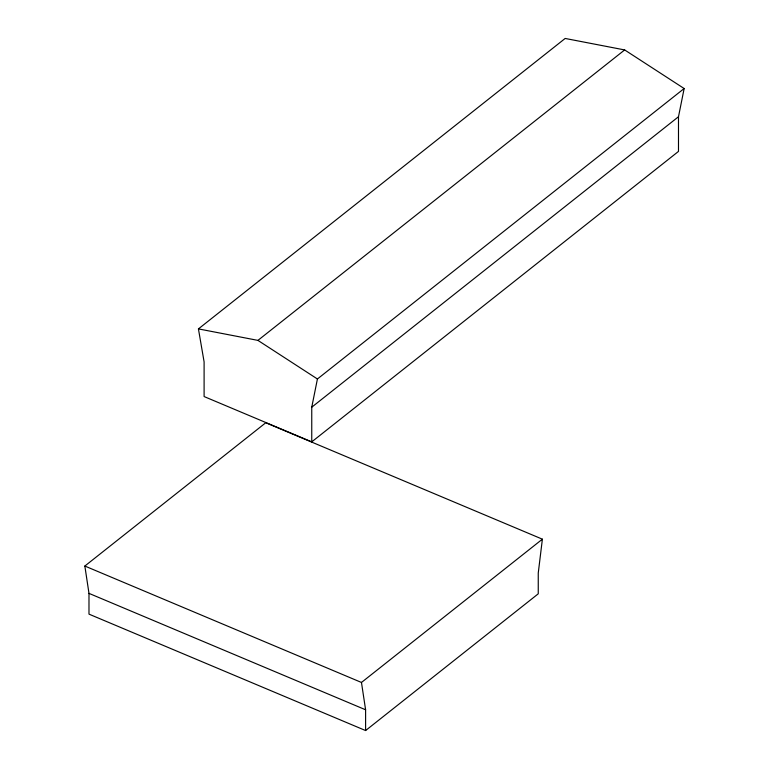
<?xml version="1.0" encoding="UTF-8"?>
<svg xmlns="http://www.w3.org/2000/svg" width="769" height="769" viewBox="0 0 769 769"><rect width="100%" height="100%" fill="white"/><g stroke="black" fill="none" stroke-linecap="round" stroke-linejoin="round"><path stroke-width="1.15" d="M542.385 539.175L538.252 573.049L538.252 593.812L365.602 730.55L88.983 614.133L88.983 593.37L84.85 566.042L265.766 422.758L542.385 539.175L361.468 682.459L365.602 709.787L365.602 730.55M311.753 441.858L311.753 407.195L317.424 378.982L684.15 88.531L624.659 49.937L565.167 38.45L198.431 328.901L204.102 361.891L204.102 396.554L311.753 441.858L678.489 151.406L678.489 116.744L684.15 88.531M198.431 328.901L257.932 340.388L624.659 49.937M311.753 407.195L678.489 116.744M84.85 566.042L361.468 682.459M88.983 593.37L365.602 709.787M257.932 340.388L317.424 378.982"/></g></svg>
